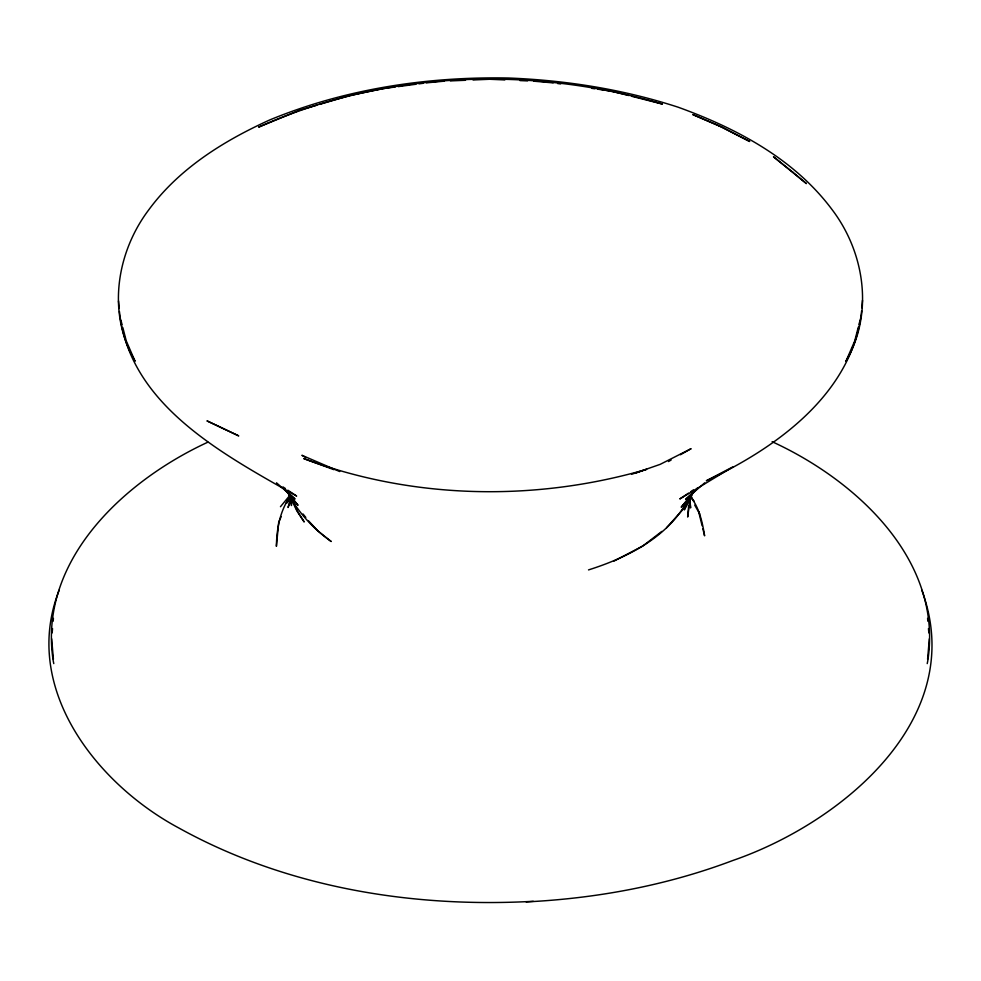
<?xml version="1.0" encoding="UTF-8"?>
<svg xmlns="http://www.w3.org/2000/svg" width="981" height="981" viewBox="0 0 981 981"><rect width="100%" height="100%" fill="white"/><g stroke="black" fill="none" stroke-linecap="round" stroke-linejoin="round"><path stroke-width="1.47" d="M291.848 499.942L291.431 505.522L290.351 496.398M861.625 310.867C852.538 393.712 776.155 448.047 706.32 480.788L732.684 466.968L679.808 498.949L688.466 493.185M861.87 307.862L862.495 300.345M52.165 632.929L52.533 628.551M53.158 621.243L53.403 618.324M927.597 659.232L929.338 638.778M688.674 505.497L687.669 517.036L690.538 496.325M927.217 663.61L927.744 660.998C943.563 559.967 855.824 480.077 772.121 441.695M858.301 327.102L854.733 340.971L845.88 361.388C873.875 313.626 864.788 252.718 832.158 209.726C794.352 158.922 736.523 128.327 678.141 107.199C623.291 89.345 566.049 80.27 508.489 78.014C427.226 76.481 345.324 88.842 269.922 119.866C223.864 140.737 179.216 168.413 148.842 209.726C116.849 252.056 107.174 311.7 133.968 359.132L135.071 361.278L126.255 340.898L122.833 327.605M859.013 324.331L860.079 320.162M692.218 493.578L691.09 497.649L684.272 509.912L686.626 504.357M290.866 497.6L288.034 507.508L290.732 500.69M59.216 590.157C20.834 687.534 96.199 783.794 178.898 828.025C286.158 887.486 411.799 908.05 533.284 901.306M281.191 516.595L278.714 522.125L276.397 546.331C276.667 528.747 279.916 511.076 290.143 496.411M287.359 502.775L288.598 500.016M689.52 496.84C670.428 536.055 628.269 557.355 588.514 569.912M693.113 492.413L681.967 510.525L666.553 527.766M290.437 496.509L286.329 502.836L290.548 496.754M280.456 506.723L290.131 495.013M690.759 495.663L681.206 507.177L697.503 487.925M693.224 492.07L685.707 499.329L704.787 482.775M661.795 531.42L642.813 546.012L613.873 561.144M690.943 491.542L693.42 489.887M668.466 461.548L671.127 460.028M680.446 454.743L691.102 448.685L660.115 464.381L631.531 474.338M207.874 442.173C124.526 480.629 37.474 560.384 53.256 660.998L53.783 663.61M635.406 473.161L646.638 469.323C535.148 501.818 412.78 499.513 303.791 458.581L333.871 469.654M316.814 105.188L299.597 110.24L258.653 127.125C384.405 70.681 530.819 65.335 662.42 104.084L631.629 96.273M319.696 104.354L349.837 95.513L383.277 88.597L395.171 87.015M398.151 86.622L415.993 84.243M418.973 83.851L423.436 83.25M426.416 82.858L444.368 81.153M526.147 901.907C596.509 898.461 666.516 885.512 732.525 860.607L735.627 859.515C842.998 821.502 968.995 717.467 921.784 590.157M450.414 80.908L465.509 80.27M473.05 79.964L489.654 79.265L504.823 79.927M519.979 80.577L527.57 80.908M533.627 81.165L553.161 82.882M557.613 83.52L560.592 83.937M591.788 88.339L594.756 88.756M597.723 89.185L611.102 91.061L628.686 95.525M339.708 471.542L301.903 455.294L305.876 457.551M282.896 486.87L285.397 488.538M287.887 490.218L296.642 496.067C224.06 454.632 129.173 405.398 119.449 311.517M276.483 482.811L295.011 499.022L286.93 491.26M284.833 489.482L298.028 505.289L289.603 494.743M303.031 513.983L305.802 517.428M308.574 520.862L317.783 530.844L331.198 541.512C312.853 528.428 297.341 511.628 287.286 491.383M691.446 497.87C699.453 508.906 702.519 522.566 704.603 535.822L702.837 528.673M690.82 496.901L694.008 501.487L691.139 496.791M297.402 511.211L304.196 521.966L296.838 510.819L288.34 492.928M694.707 505.105L699.735 513.934M292.473 500.114L296.789 509.826M120.933 320.211L122.073 324.65M698.619 511.518L702.138 525.816M689.778 499.378L690.587 507.925L689.79 498.176M118.505 300.946L119.179 308.5M927.597 618.324L927.842 621.243M928.467 628.551L928.835 632.929M51.662 638.778L53.403 659.232M718.644 125.666L692.807 114.569L722.752 127.481L749.717 141.497L718.644 125.666M237.39 435.233L206.966 420.861L238.751 435.92L237.39 435.233M792.856 172.264L773.494 156.788L806.431 183.619L792.856 172.264"/></g></svg>
